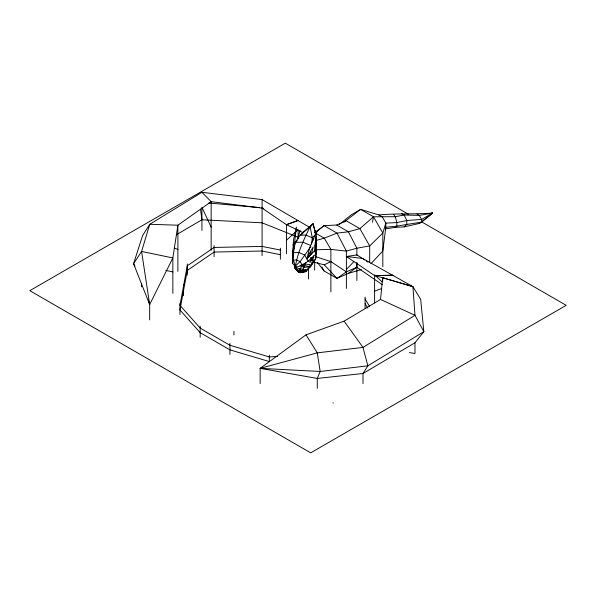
<?xml version="1.0" encoding="UTF-8"?>
<svg xmlns="http://www.w3.org/2000/svg" width="596" height="596" viewBox="0 0 596 596"><rect width="100%" height="100%" fill="white"/><g stroke="black" fill="none" stroke-linecap="round" stroke-linejoin="round"><path stroke-width="0.89" d="M356.907 262.821L356.877 267.261L348.414 273.333L337.008 278.399L324.038 270.912L317.34 262.382M293.187 250.141L293.031 254.693L293.925 243.019L293.239 250.38L293.359 247.735M315.634 248.569L316.2 236.321L315.656 258.828L310.315 266.829L305.934 271.575L300.012 272.715L298.343 272.283L294.461 267.515L294.707 265.041M260.154 383.645L260.154 368.35L306.024 334.825L344.101 321.162L380.524 299.445L382.707 277.743L374.608 275.583L346.388 256.518L356.93 254.894L364.864 260.012M315.053 242.848L315.947 244.479L316.178 253.896L315.656 258.828L310.315 266.829L303.967 267.366L299.997 265.496M311.611 243.98L312.274 237.804L310.121 226.718L313.101 223.791L315.791 234.273L312.274 237.804L305.912 235.047L300.138 235.256L295.251 242.341L293.716 248.301M314.964 244.77L316.178 253.896L308.043 261.16L302.269 265.376L295.743 267.336L292.651 263.358L292.532 257.904L293.5 249.128M314.435 250.901L316.729 231.397L309.488 248.204L306.858 258.999L314.435 250.901L316.178 253.896M339.273 224.461L351.312 214.843L360.632 209.367L378.862 214.947L382.349 216.959L385.828 223.12L385.828 227.27L382.826 250.961L370.935 263.73M297.315 240.59L295.251 242.341L292.532 257.904M296.339 266.725L295.847 269.459L300.012 272.715L305.934 271.575L306.635 270.07L311.313 265.16L313.265 256.496M315.619 244.606L315.932 242.877L315.493 244.427M372.455 222.256L373.506 216.795L360.632 209.367L343.996 222.159M292.651 263.358L293.321 260.124L293.619 252.689L298.872 252.488L304.683 255.013L308.043 261.16L310.218 262.285L311.485 258.09M300.116 230.361L298.119 237.238L262.091 222.822L201.932 219.76L176.252 234.831M309.279 253.524L307.76 257.785L311.745 253.144L313.146 247.057L309.279 253.524A1.356 0.626 -67.1 0 0 310.032 253.62A1.356 0.626 -67.1 0 0 310.769 252.242L310.807 251.877A1.356 0.626 -67.1 0 0 310.479 251.281M302.798 264.214L298.343 272.283L306.635 270.07L294.461 267.515L295.847 269.459L301.241 272.238L303.967 267.366L305.733 262.702M149.678 319.866L149.678 304.563L172.847 257.941L177.891 225.206L211.163 201.671L262.091 208.108L286.43 224.677L303.036 232.634M302.232 234.094L303.655 231.725L313.101 223.791L315.537 233.639M301.39 271.471L302.254 270.025L303.878 270.808M310.903 246.453L300.183 261.562L295.46 265.958L295.743 267.336M382.707 281.305L382.707 277.743L412.909 286.661L414.98 315.299L363.001 347.401L317.273 352.869L260.154 368.35L317.273 378.438L363.001 373.491L414.98 342.76L423.838 331.659L420.672 299.341L412.909 286.646L362.569 258.433L346.388 256.518M310.695 226.45L313.101 223.791M346.388 269.504L353.83 261.651M303.655 231.725L300.138 235.256L310.121 226.718C303.953 239.22 297.844 252.13 295.46 265.958L293.321 260.124L296.584 259.998L300.183 261.562L302.269 265.376M385.105 228.968L395.223 227.389L404.14 226.882L406.785 224.461L421.625 222.114L432.659 213.1C414.704 214.426 396.809 213.293 378.862 214.947M286.43 240.233L298.119 229.639L298.119 238.944M404.14 226.882L419.293 223.455L432.659 213.1L419.293 215.394L404.14 215.037L395.223 216.698L373.506 216.795L359.85 228.633L348.414 231.792L337.008 233.125L324.261 238.154L315.664 240.59M295.75 269.101L296.175 268.744L296.92 270.532M314.651 232.798L324.038 225.638L336.71 225.035L346.269 220.796L359.85 228.633L369.684 245.917L369.684 262.337M395.223 227.389L396.876 226.13L406.785 224.461L406.785 220.513L404.14 215.037L401.488 213.502M382.207 284.627L356.877 267.261L346.388 271.865L337.008 278.399L324.261 264.818L313.056 261.987M310.009 227.545L262.091 199.585L201.932 192.292L149.76 224.29L142.533 235.725L133.564 263.737L149.678 304.563L141.595 251.445L149.76 224.29L177.891 225.206L177.891 271.404M419.293 223.455L421.625 222.114L421.625 219.425L419.293 215.394L416.969 214.046M431.094 214.001L432.659 213.1L428.152 213.673M430.945 213.577L432.659 213.1L421.625 219.425L406.785 220.513L396.876 222.569L385.828 223.12L382.826 233.036L382.826 266.799M361.362 269.601L348.414 273.333M324.261 264.818L330.884 261.607L346.388 271.865M430.953 213.77L432.659 213.1M374.608 291.139L381.596 288.568M286.43 224.677L298.119 220.498L286.43 224.677L286.43 253.784M385.828 227.27L396.876 226.13L396.876 222.569L395.223 216.698L393.561 214.389M277.55 356.438L269.34 356.944L229.944 345.263L200.167 328.068L179.962 305.346L187.263 265.816L214.091 247.452L262.091 246.409L280.366 250.067M315.582 249.769L330.884 249.381L346.388 251.117L356.877 248.219L369.684 245.917L382.826 233.036L373.506 216.795M374.608 275.583L392.95 275.255L374.608 275.583L374.608 302.887M295.251 242.341L302.977 242.244L310.576 245.396M310.054 260.325L314.345 260.273L310.747 259.513M260.154 368.35L320.164 371.464L367.859 365.817L423.838 331.659L414.98 315.299L380.524 299.445M208.756 202.998L259.334 207.542M409.43 352.623L414.98 353.48L414.98 342.76M280.366 254.671L262.091 251.02L214.091 252.063L187.263 270.428L179.962 309.957L200.167 332.68L229.944 349.874L269.34 361.556L269.34 355.097M165.703 270.413L172.847 271.895M310.389 257.718L313.086 258.284M304.02 263.633L311.313 265.16M301.04 264.877L310.315 266.829L309.92 264.87M302.574 270.867L295.847 269.459L295.504 267.731M382.707 277.743L412.909 286.646M315.925 256.779L330.884 261.607M174.486 248.122L177.891 249.441M262.091 207.788L263.752 208.6M408.446 214.255L285.305 143.159L29.8 290.669L310.695 452.841L566.2 305.331L421.327 221.69M336.71 225.035L348.414 231.792L356.877 248.219L356.877 255.475M332.94 402.792L333.35 403.03M314.762 230.354L317.139 231.762M366.384 261.063L367.911 262.121M374.601 274.868L382.081 281.848M201.932 192.292L211.163 201.671L211.163 250.372M344.101 321.162L363.001 347.401L367.859 365.817L363.001 373.491L363.001 383.6M306.024 334.825L317.273 352.869L320.164 371.464L317.273 378.438L317.273 388.316M134.979 266.077L133.564 263.737L141.595 251.445L172.847 257.941L172.847 293.388M365.087 298.976L369.609 306.515M365.087 303.587L367.799 308.11M312.274 237.804L313.436 239.92M321.907 266.963L324.038 270.912M202.32 208.116L211.163 227.18M148.374 300.123L149.678 304.563M313.451 255.84L313.809 257.599M305.592 269.854L305.934 271.575M303.304 264.103L303.967 267.366M300.548 268.796L301.241 272.238M293.157 252.272L293.5 253.993M200.509 209.211L201.932 219.76M365.087 297.136L365.087 308.199M356.877 262.724L356.877 280.53M346.388 288.397L346.388 251.117L337.008 233.125L324.038 225.638L315.113 232.865L324.261 238.154L330.884 249.381L330.884 291.943M314.651 261.808L314.651 270.077M308.49 267.984L308.49 279.01M280.366 248.219L280.366 259.282M262.091 199.578L262.091 255.632M233.945 331.294L233.945 334.982M229.944 343.423L229.944 354.486M214.091 245.604L214.091 256.667M201.932 207.289L201.932 230.481M200.167 326.228L200.167 337.291M187.263 263.976L187.263 275.039M183.471 284.53L183.471 295.594M179.962 303.498L179.962 314.561M141.595 283.301L141.595 286.892M293.12 244.762L292.919 256.071L296.443 227.136L293.686 239.056L293.12 244.762"/></g></svg>
